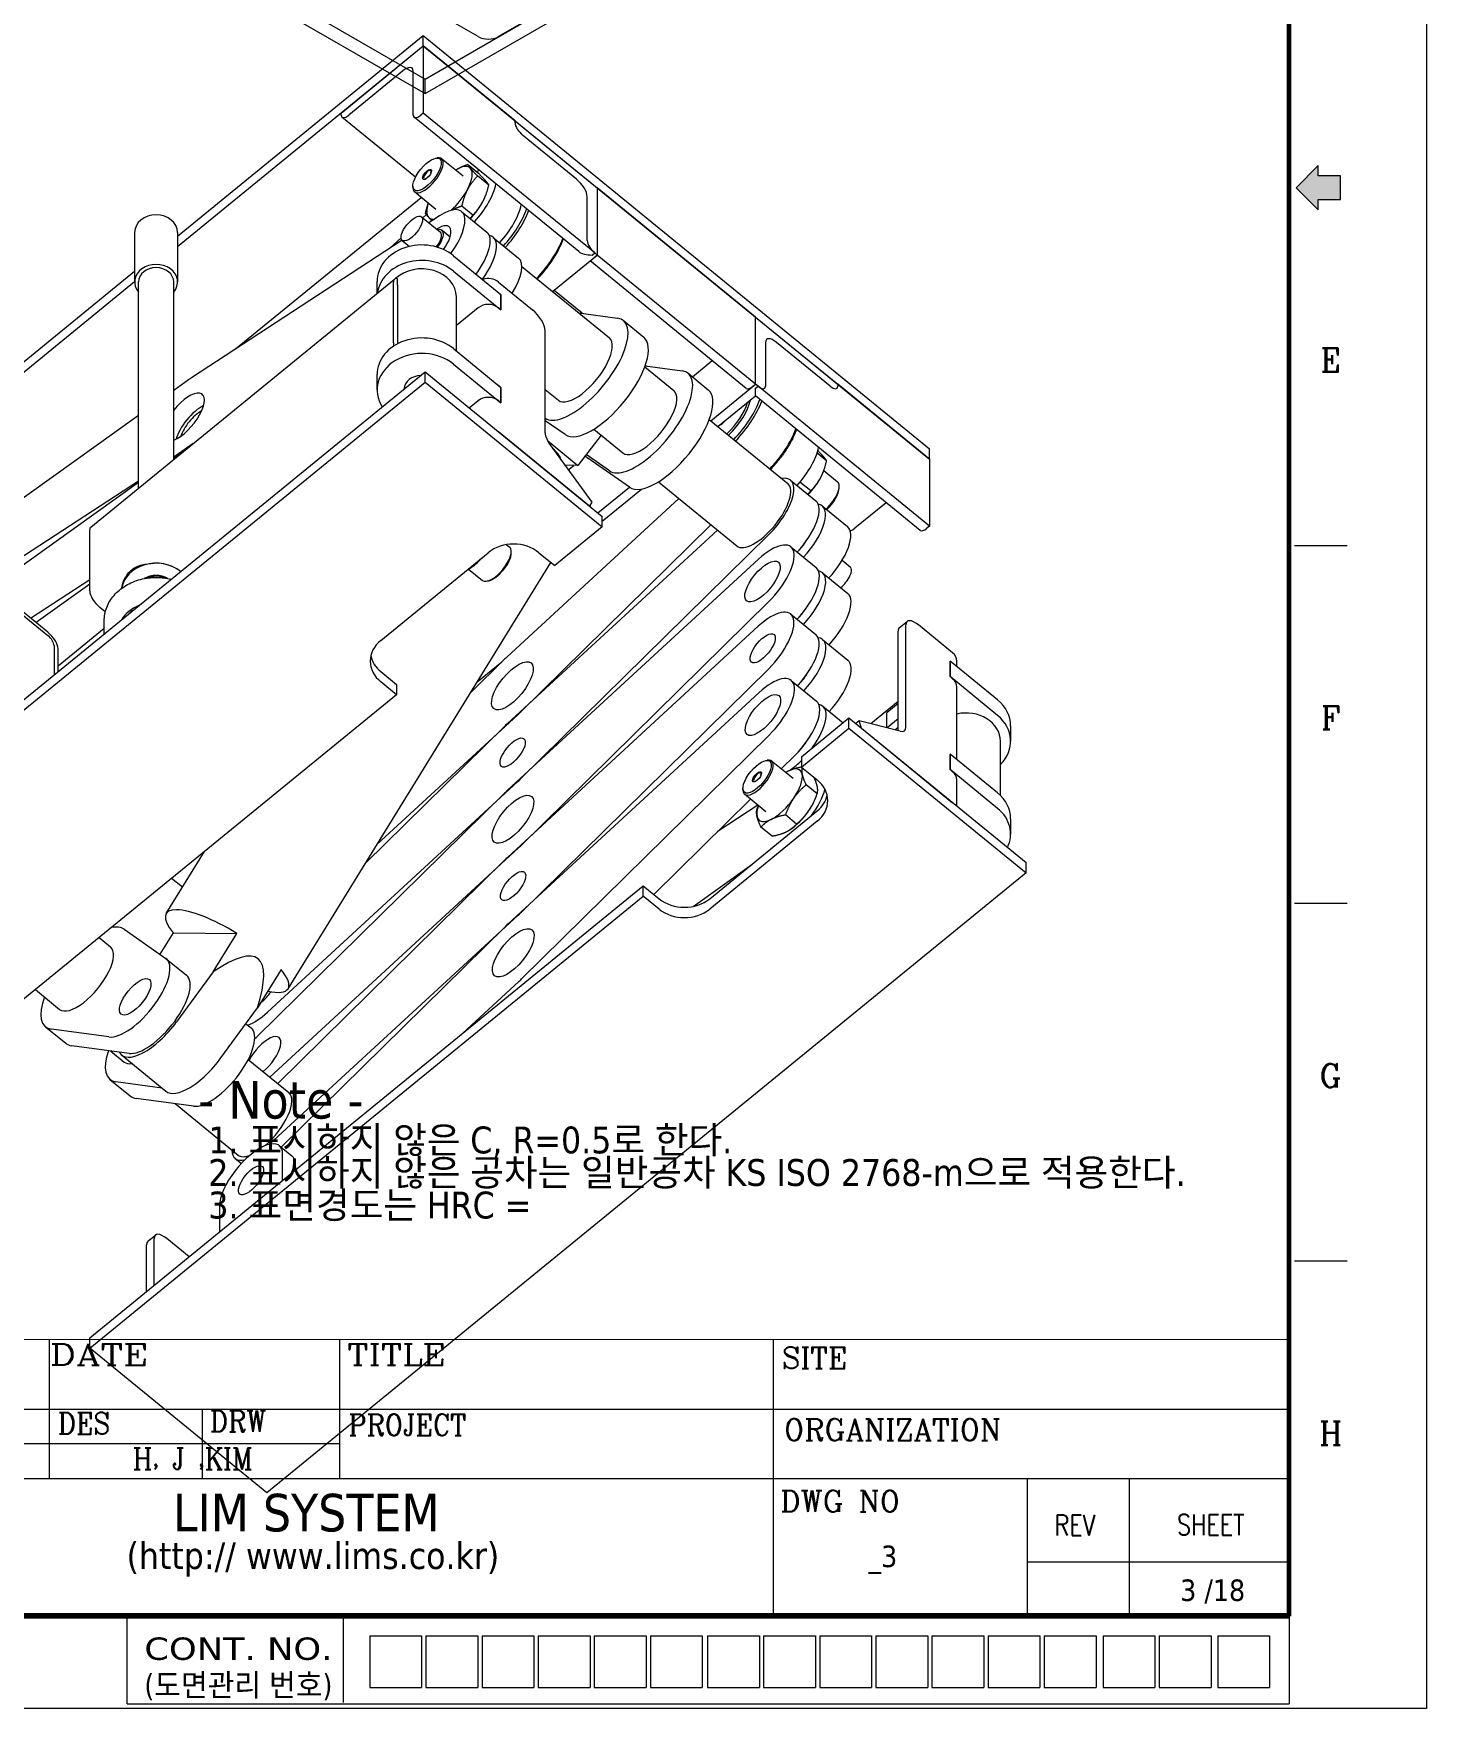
# Model space of a CAD drawing. Header units: millimetres. Extents: x 36 to 2484, y 36 to 1746.
# Drawn here: x 1706 to 2484, y 36 to 972 of the extents above; entities that cross this region are included whole.
import ezdxf
from ezdxf.enums import TextEntityAlignment as Align

# ---------------------------------------------------------------- set-up
doc = ezdxf.new("R2010")
doc.units = ezdxf.units.MM
doc.header["$LTSCALE"] = 6
doc.layers.get('0').update_dxf_attribs({"lineweight": 18})
for name, color, linetype, lineweight in [('SkizziergeometrieWIN-ISO', 7, 'Continuous', 50), ('가는실선_A4', 7, 'Continuous', 5), ('굵은실선_A3', 7, 'Continuous', 18), ('제목(ISO)', 7, 'Continuous', 50)]:
    doc.layers.add(name, color=color, linetype=linetype, lineweight=lineweight)
doc.layers.add('가는실선_A3', color=9, linetype='Continuous', lineweight=5, true_color=0x808080)
doc.styles.add('주 텍스트 (ISO)', font='tahoma.ttf')
doc.styles.add('텍스트 스타일12', font='tahoma.ttf')
doc.styles.add('텍스트 스타일171', font='ROMANC.shx', dxfattribs={"width": 0.9})
doc.styles.add('텍스트 스타일206', font='ROMANC.shx', dxfattribs={"width": 1.11072})
doc.styles.add('텍스트 스타일208', font='ROMANC.shx', dxfattribs={"width": 1.194322})
doc.styles.add('텍스트 스타일233', font='RomanC.shx')
doc.styles.add('텍스트 스타일36', font='ROMANC.shx', dxfattribs={"width": 0.941937})
doc.styles.add('텍스트 스타일46', font='tahoma.ttf', dxfattribs={"width": 0.862937})
doc.styles.add('텍스트 스타일48', font='tahoma.ttf', dxfattribs={"width": 1.258573})
doc.styles.add('텍스트 스타일65', font='romans.shx', dxfattribs={"width": 0.8})

# ---------------------------------------------------------------- blocks, each defined once
blk = doc.blocks.new('경계 A3_경계')
blk.add_hatch(color=7).paths.add_polyline_path([(405.98, 148.76), (403.92, 148.76), (403.92, 149.72), (401.86, 147.66), (403.92, 145.6), (403.92, 146.56), (405.98, 146.56)])
for p, q in [((403.92, 149.72), (401.86, 147.66)), ((403.92, 148.76), (403.92, 149.72)), ((405.98, 148.76), (403.92, 148.76)), ((405.98, 146.56), (405.98, 148.76)), ((401.86, 147.66), (403.92, 145.6)), ((403.92, 146.56), (405.98, 146.56)), ((403.92, 145.6), (403.92, 146.56)), ((292.99, 6.43), (292.99, 14.6))]:
    blk.add_line(p, q)
at = {"color": 7}
for p, q in [((403.92, 149.72), (401.86, 147.66)), ((403.92, 148.76), (403.92, 149.72)), ((405.98, 148.76), (403.92, 148.76)), ((405.98, 146.56), (405.98, 148.76)), ((401.86, 147.66), (403.92, 145.6)), ((403.92, 145.6), (403.92, 146.56)), ((403.92, 146.56), (405.98, 146.56))]:
    blk.add_line(p, q, dxfattribs=at)
at = {"layer": 'SkizziergeometrieWIN-ISO', "lineweight": 18}
for p, q in [((414, 291), (414, 6)), ((414, 6), (6, 6))]:
    blk.add_line(p, q, dxfattribs=at)
at = {"layer": '가는실선_A3', "color": 7, "lineweight": 60}
for p, q in [((401.22, 14.6), (401.22, 281.16)), ((19.02, 14.6), (401.22, 14.6))]:
    blk.add_line(p, q, dxfattribs=at)
at = {"layer": '가는실선_A3', "color": 7}
for p, q in [((401.71, 114.34), (406.61, 114.34)), ((401.71, 81.02), (406.61, 81.02)), ((401.71, 47.7), (406.61, 47.7)), ((313.09, 14.6), (313.09, 6.55)), ((401.22, 14.6), (401.22, 6.43)), ((315.58, 12.77), (315.58, 7.95)), ((315.58, 12.77), (320.4, 12.77)), ((320.4, 12.77), (320.4, 7.95)), ((320.81, 12.77), (320.81, 7.95)), ((320.81, 12.77), (325.63, 12.77)), ((325.63, 12.77), (325.63, 7.95)), ((326.03, 12.77), (326.03, 7.95)), ((326.03, 12.77), (330.86, 12.77)), ((330.86, 12.77), (330.86, 7.95)), ((331.26, 12.77), (336.09, 12.77)), ((331.26, 12.77), (331.26, 7.95)), ((336.09, 12.77), (336.09, 7.95)), ((336.49, 12.77), (336.49, 7.95)), ((336.49, 12.77), (341.31, 12.77)), ((341.31, 12.77), (341.31, 7.95)), ((341.72, 12.77), (341.72, 7.95)), ((341.72, 12.77), (346.54, 12.77)), ((346.54, 12.77), (346.54, 7.95)), ((347.03, 12.77), (351.86, 12.77)), ((347.03, 12.77), (347.03, 7.95)), ((351.86, 12.77), (351.86, 7.95)), ((352.26, 12.77), (352.26, 7.95)), ((352.26, 12.77), (357.09, 12.77)), ((357.09, 12.77), (357.09, 7.95)), ((357.49, 12.77), (357.49, 7.95)), ((357.49, 12.77), (362.31, 12.77)), ((362.31, 12.77), (362.31, 7.95)), ((362.72, 12.77), (362.72, 7.95)), ((362.72, 12.77), (367.54, 12.77)), ((367.54, 12.77), (367.54, 7.95)), ((367.94, 12.77), (372.77, 12.77)), ((367.94, 12.77), (367.94, 7.95)), ((372.77, 12.77), (372.77, 7.95)), ((373.17, 12.77), (373.17, 7.95)), ((373.17, 12.77), (378, 12.77)), ((378, 12.77), (378, 7.95)), ((378.4, 12.77), (378.4, 7.95)), ((378.4, 12.77), (383.22, 12.77)), ((383.22, 12.77), (383.22, 7.95)), ((383.88, 12.77), (388.7, 12.77)), ((383.88, 12.77), (383.88, 7.95)), ((388.7, 12.77), (388.7, 7.95)), ((389.1, 12.77), (389.1, 7.95)), ((389.1, 12.77), (393.93, 12.77)), ((393.93, 12.77), (393.93, 7.95)), ((394.55, 12.77), (394.55, 7.95)), ((394.55, 12.77), (399.37, 12.77)), ((399.37, 12.77), (399.37, 7.95)), ((315.58, 7.95), (320.4, 7.95)), ((320.81, 7.95), (325.63, 7.95)), ((326.03, 7.95), (330.86, 7.95)), ((331.26, 7.95), (336.09, 7.95)), ((336.49, 7.95), (341.31, 7.95)), ((341.72, 7.95), (346.54, 7.95)), ((347.03, 7.95), (351.86, 7.95)), ((352.26, 7.95), (357.09, 7.95)), ((357.49, 7.95), (362.31, 7.95)), ((362.72, 7.95), (367.54, 7.95)), ((367.94, 7.95), (372.77, 7.95)), ((373.17, 7.95), (378, 7.95)), ((378.4, 7.95), (383.22, 7.95)), ((383.88, 7.95), (388.7, 7.95)), ((389.1, 7.95), (393.93, 7.95)), ((394.55, 7.95), (399.37, 7.95)), ((292.99, 6.43), (401.22, 6.43))]:
    blk.add_line(p, q, dxfattribs=at)
at = {"layer": '가는실선_A3', "color": 7, "style": '텍스트 스타일36', "width": 0.941937}
for s, p in [('E', (405.08, 131.6)), ('F', (405.08, 98.28)), ('G', (405.08, 64.96)), ('H', (405.08, 31.64))]:
    blk.add_text(s, height=2.2, dxfattribs=at).set_placement(p, align=Align.MIDDLE_CENTER)
at = {"layer": '가는실선_A3', "color": 7}
for s, style, width, p, p2 in [('CONT. NO.', '텍스트 스타일48', 1.258564, (294.58, 10.53), (312.09, 10.53)), ('(도면관리 번호)', '텍스트 스타일46', 0.982376, (294.58, 7.15), (312.09, 7.15))]:
    blk.add_text(s, height=2.084, dxfattribs=dict(at, style=style, width=width)).set_placement(p, p2, align=Align.FIT)
blk = doc.blocks.new('제목 블록 A3_표제란')
at = {"layer": '가는실선_A4', "lineweight": 13}
blk.add_line((269.12, 38.66), (407.77, 38.63), dxfattribs=at)
at = {"layer": '가는실선_A4'}
for p, q in [((292.25, 38.65), (292.25, 25.66)), ((319.29, 38.65), (319.29, 25.66)), ((407.76, 13.12), (407.77, 38.63)), ((306.52, 32.15), (306.52, 25.66)), ((25.42, 13.12), (407.76, 13.12))]:
    blk.add_line(p, q, dxfattribs=at)
at = {"layer": '가는실선_A4', "color": 7}
for p, q in [((359.7, 38.64), (359.69, 13.12)), ((269.12, 32.15), (407.77, 32.15)), ((407.76, 25.66), (269.12, 25.66)), ((383.36, 25.66), (383.36, 13.12)), ((383.36, 17.91), (407.76, 17.92))]:
    blk.add_line(p, q, dxfattribs=at)
at = {"layer": '가는실선_A4', "color": 7, "linetype": 'Continuous'}
blk.add_line((392.85, 25.66), (392.85, 13.12), dxfattribs=at)
at = {"layer": '제목(ISO)', "color": 208, "lineweight": 5, "true_color": 0x400040}
blk.add_line((269.12, 28.95), (319.29, 28.95), dxfattribs=at)
at = {"layer": '가는실선_A3', "color": 7, "style": '텍스트 스타일12'}
blk.add_attdef('질량\\P1;_001', (38.29, 15.49), '', height=2, dxfattribs=at)
at = {"layer": '가는실선_A4', "color": 7}
for s, style, width, p, p2 in [('DATE', '텍스트 스타일208', 1.22262, (292.31, 36.23), (301.51, 36.23)), ('TITLE', '텍스트 스타일206', 1.136317, (320.02, 36.23), (329.22, 36.23))]:
    blk.add_text(s, height=2, dxfattribs=dict(at, style=style, width=width)).set_placement(p, p2, align=Align.FIT)
at = {"layer": '가는실선_A4', "color": 7, "style": '텍스트 스타일233'}
for s, p in [('SITE', (360.5, 35.93)), ('ORGANIZATION', (360.7, 29.24)), ('DWG NO', (360.36, 22.57))]:
    blk.add_text(s, height=2, dxfattribs=at).set_placement(p)
at = {"layer": '가는실선_A4', "color": 7}
for s, height, style, width, p in [('DES', 2, '텍스트 스타일171', 0.9, (293.07, 29.82)), ('DRW', 2, '텍스트 스타일171', 0.9, (307.23, 30.03)), ('PROJECT', 2, '텍스트 스타일171', 0.9, (320.13, 29.68)), ('H, J ,KIM', 2, '텍스트 스타일171', 0.9, (300.03, 26.54)), ('REV', 1.911, '텍스트 스타일65', 0.8, (385.9, 20.39)), ('SHEET', 1.911, '텍스트 스타일65', 0.8, (397.3, 20.42))]:
    blk.add_text(s, height=height, dxfattribs=dict(at, style=style, width=width)).set_placement(p)
at = {"layer": '가는실선_A4', "char_height": 2, "style": '주 텍스트 (ISO)'}
for s, insert, attachment_point in [('\\fTahoma|b0|i0;\\H2.0000;_3 ', (369.91, 18.11), 5), ('\\fTahoma|b0|i0;\\H2.0000;3 /18 ', (400.63, 16.28), 2)]:
    blk.add_mtext(s, dxfattribs=dict(at, insert=insert, attachment_point=attachment_point))
at = {"layer": '가는실선_A4', "color": 7, "style": '텍스트 스타일12'}
blk.add_attdef('설명', text='', height=2, dxfattribs=at).set_placement((331.27, 35.73), align=Align.MIDDLE_LEFT)
blk.add_attdef('SCALE_001', (273.43, 32.87), '', height=2, dxfattribs=at)
blk.add_attdef('프로젝트', text='', height=2, dxfattribs=at).set_placement((340.77, 28.27), align=Align.MIDDLE_CENTER)
at = {"layer": '가는실선_A4', "style": '텍스트 스타일12'}
blk.add_attdef('리비전_번호', text='', height=2, dxfattribs=at).set_placement((388.38, 15.27), align=Align.MIDDLE_CENTER)
at = {"layer": '제목(ISO)', "char_height": 3.5, "attachment_point": 1, "style": '주 텍스트 (ISO)'}
for s, insert, line_spacing_factor in [('- Note -\\P{\\H0.71429x; 1. \\fGulim|b0|i0|c129|p50;표시하지 않은 \\fTahoma|b0|i0|c129|p34;C, R=0.5\\fGulim|b0|i0|c129|p50;로 한다\\fTahoma|b0|i0|c129|p34;.\\H1.54068x; \\H0.64906x;\\P 2. \\fGulim|b0|i0|c129|p50;표시하지 않은 공차는 일반공차 \\fTahoma|b0|i0|c129|p34;KS ISO 2768-m\\fGulim|b0|i0|c129|p50;으로 적용한다\\fTahoma|b0|i0|c129|p34;.\\H1.32612x; \\H0.75408x;\\P 3. \\fGulim|b0|i0|c129|p50;표면경도는 \\fTahoma|b0|i0|c129|p34;HRC = \\H1.31974x; }', (306.15, 62.72), 0.727683), ('{\\H1x;    LIM SYSTEM\\H0.71429x;  \\P (http:// www.lims.co.kr)\\H1.44773x; }', (298.53, 24.26), 0.771785)]:
    blk.add_mtext(s, dxfattribs=dict(at, insert=insert, line_spacing_factor=line_spacing_factor))
at = {"layer": '제목(ISO)', "style": '텍스트 스타일12'}
for tag, p in [('관리자', (373.93, 36.39)), ('공급업자', (383.08, 28.64))]:
    blk.add_attdef(tag, text='', height=2, dxfattribs=at).set_placement(p, align=Align.TOP_LEFT)

msp = doc.modelspace()

# ---------------------------------------------------------------- linework, layer by layer
at = {"layer": '굵은실선_A3'}
for p, q in [((1500.054, 1183.488), (1924.319, 938.539)), ((1760.634, 1041.207), (1924.319, 946.704)), ((1924.319, 946.704), (2023.313, 1003.859)), ((1924.319, 938.539), (2023.313, 995.694)), ((2016.242, 999.776), (1965.331, 970.382)), ((1954.017, 970.382), (1938.372, 979.415)), ((1786.058, 858.871), (1923.385, 970.998)), ((1786.058, 853.098), (1923.385, 965.224)), ((1877.423, 927.696), (1923.385, 965.224)), ((1923.385, 970.998), (2206.227, 740.057)), ((1923.385, 965.224), (1923.385, 970.998)), ((1974.65, 923.366), (1923.385, 965.224)), ((1923.385, 965.224), (1923.385, 927.696)), ((1923.385, 965.224), (2206.227, 734.284)), ((1911.717, 951.079), (1881.665, 926.542)), ((1917.728, 926.542), (1917.728, 951.079)), ((1924.319, 938.539), (1924.319, 946.704)), ((1877.423, 926.542), (1877.423, 927.696)), ((1923.385, 927.696), (1921.97, 926.542)), ((2019.198, 849.465), (1923.385, 927.696)), ((1918.98, 891.793), (1877.871, 925.358)), ((2010.194, 850.225), (1918.176, 925.358)), ((1974.65, 922.211), (1974.65, 923.366)), ((1974.65, 923.366), (2020.612, 885.838)), ((1974.65, 922.211), (1974.65, 923.366)), ((2008.945, 890.746), (1978.893, 915.283)), ((2008.945, 890.746), (1978.893, 915.283)), ((1930.194, 902.397), (1931.113, 902.585)), ((1945.624, 892.372), (1933.611, 902.18)), ((1954.292, 893.895), (1948.081, 898.967)), ((1959.96, 887.451), (1953.748, 892.523)), ((1818.486, 795.859), (1922.183, 880.527)), ((1917.536, 886.895), (1917.536, 885.957)), ((1930.445, 873.782), (1918.432, 883.59)), ((1958.129, 881.367), (1958.243, 881.668)), ((2014.955, 856.393), (2014.955, 880.931)), ((2014.955, 856.393), (2014.955, 880.931)), ((2020.612, 885.838), (2020.612, 848.311)), ((2020.612, 885.838), (2020.612, 848.311)), ((2109, 813.67), (2020.612, 885.838)), ((1925.093, 870.96), (1923.046, 869.074)), ((1944.769, 872.639), (1958.911, 861.092)), ((1951.05, 870.633), (1944.838, 875.705)), ((1922.313, 869.673), (1932.92, 861.013)), ((1932.429, 870.261), (1926.408, 866.33)), ((1933.868, 862.175), (1938.381, 858.49)), ((1762.058, 860.966), (1762.058, 833.254)), ((1786.058, 860.966), (1786.058, 833.254)), ((1911.477, 856.58), (1793.859, 779.778)), ((1910.936, 857.917), (1904.637, 852.114)), ((1911.561, 856.505), (1915.667, 853.153)), ((1962.447, 858.205), (1976.589, 846.658)), ((1940.228, 847.963), (1966.745, 826.312)), ((1995.612, 827.898), (2020.612, 848.311)), ((2103.791, 773.804), (2016.576, 845.015)), ((2017.783, 848.311), (2019.198, 849.465)), ((2020.612, 848.311), (2019.198, 849.465)), ((2020.612, 848.311), (2019.198, 847.156)), ((2109, 776.142), (2020.612, 848.311)), ((1694.134, 783.815), (1762.058, 839.275)), ((1694.134, 778.042), (1762.058, 833.502)), ((1737.532, 696.254), (1907.238, 834.819)), ((1764.238, 718.059), (1764.238, 833.254)), ((1783.879, 734.096), (1783.879, 833.254)), ((1897.551, 826.909), (1897.551, 833.529)), ((1906.641, 799.177), (1906.641, 833.241)), ((1908.904, 831.393), (1908.904, 835.088)), ((1940.228, 839.303), (1966.745, 817.652)), ((1965.331, 833.241), (1984.423, 817.652)), ((1978.454, 841.908), (2027.334, 801.998)), ((1908.904, 831.393), (1908.904, 798.67)), ((1941.851, 794.677), (1941.851, 824.869)), ((1965.331, 827.467), (1966.745, 826.312)), ((1966.745, 826.312), (1966.745, 817.652)), ((1966.745, 817.652), (1966.745, 826.312)), ((2012.121, 815.743), (1996.423, 828.56)), ((1954.017, 818.807), (1941.851, 808.873)), ((1966.745, 817.652), (1965.331, 818.807)), ((2010.176, 816.007), (2031.89, 813.063)), ((1991.494, 748.929), (1991.494, 806.105)), ((2035.24, 811.68), (2046.553, 802.443)), ((2109, 776.142), (2109, 813.67)), ((2109, 813.67), (2154.962, 776.142)), ((2109, 776.142), (2109, 813.67)), ((1940.228, 796.001), (1966.745, 774.351)), ((2114.657, 799.524), (2114.657, 774.987)), ((2114.657, 799.524), (2114.657, 774.987)), ((2150.72, 774.987), (2120.667, 799.524)), ((2150.72, 774.987), (2120.667, 799.524)), ((1940.228, 787.341), (1966.745, 765.691)), ((2047.334, 786.414), (2067.952, 783.618)), ((2048.183, 786.298), (2047.491, 786.864)), ((2073.73, 780.253), (2084.811, 789.301)), ((1500.054, 436.601), (1924.319, 783.011)), ((1500.054, 430.827), (1924.319, 777.238)), ((1792.157, 778.613), (1783.879, 772.687)), ((1897.551, 772.907), (1897.551, 781.568)), ((1924.319, 783.011), (2023.313, 702.182)), ((1924.319, 777.238), (1924.319, 783.011)), ((1924.319, 777.238), (2023.313, 696.409)), ((2047.125, 785.838), (2063.396, 772.553)), ((2071.302, 782.235), (2082.616, 772.998)), ((1965.331, 775.506), (1966.745, 774.351)), ((1966.745, 774.351), (1966.745, 765.691)), ((1966.745, 765.691), (1966.745, 774.351)), ((1991.494, 773.166), (1998.873, 767.141)), ((2084.001, 755.73), (2109, 776.142)), ((2088.037, 752.434), (2109, 769.551)), ((2107.586, 774.987), (2109, 776.142)), ((2110.414, 774.987), (2109, 776.142)), ((2109, 773.832), (2110.414, 774.987)), ((2109, 769.551), (2109, 773.832)), ((2201.018, 694.418), (2109, 769.551)), ((2206.227, 696.756), (2110.414, 774.987)), ((2154.962, 776.142), (2154.962, 774.987)), ((2154.962, 776.142), (2154.962, 774.987)), ((2206.227, 734.284), (2154.962, 776.142)), ((1764.238, 758.626), (1691.955, 706.882)), ((1954.017, 766.845), (1949.067, 762.804)), ((1966.745, 765.691), (1965.331, 766.845)), ((2016.242, 707.956), (1965.331, 749.525)), ((2002.63, 747.958), (1991.494, 755.741)), ((2018.665, 750.981), (2034.936, 737.696)), ((2083.188, 756.393), (2127.036, 720.591)), ((2089.905, 753.415), (2089.183, 753.37)), ((2092.044, 755.706), (2089.905, 753.415)), ((2091.098, 754.933), (2091.225, 754.829)), ((1792.273, 741.304), (1783.879, 735.295)), ((1786.535, 736.776), (1791.618, 740.415)), ((1794.768, 742.987), (1793.975, 742.469)), ((1992.767, 744.584), (2009.694, 730.763)), ((1994.581, 741.638), (2017.471, 710.205)), ((2022.768, 747.631), (2009.694, 730.763)), ((2206.227, 734.284), (2206.227, 740.057)), ((1783.879, 734.988), (1784.833, 735.611)), ((2009.694, 730.763), (2002.442, 730.844)), ((2004.35, 728.223), (2007.491, 730.788)), ((2013.543, 735.729), (2013.884, 736.008)), ((2013.807, 736.07), (2015.076, 735.035)), ((2027.378, 727.75), (2014.393, 736.826)), ((2038.692, 718.513), (2015.349, 734.828)), ((2148.757, 733.298), (2143.465, 737.619)), ((2206.227, 734.284), (2206.227, 696.756)), ((1691.955, 674.964), (1764.238, 722.163)), ((1764.238, 721.235), (1691.955, 669.491)), ((2054.727, 721.536), (2098.575, 685.735)), ((2128.617, 722.528), (2142.759, 710.981)), ((2139.848, 716.48), (2133.835, 721.39)), ((2146.926, 727.215), (2147.04, 727.515)), ((2147.155, 727.822), (2154.919, 721.484)), ((2066.187, 712.18), (1970.267, 623.805)), ((2020.866, 704.18), (2038.545, 718.615)), ((2023.313, 699.588), (2045.29, 717.531)), ((2155.815, 718.179), (2155.815, 719.117)), ((2017.471, 710.205), (2016.242, 707.956)), ((2023.313, 696.409), (2023.313, 702.182)), ((2146.295, 708.094), (2160.437, 696.547)), ((2182.039, 709.915), (2164.508, 695.601)), ((1736.935, 660.613), (1736.935, 694.676)), ((2087.717, 694.6), (1970.383, 586.496)), ((1977.821, 592.982), (2084.077, 697.572)), ((2023.313, 696.409), (1996.797, 674.758)), ((2206.227, 696.756), (2204.813, 695.601)), ((1969.941, 686.448), (1971.651, 685.052)), ((1977.937, 555.673), (2116.365, 691.931)), ((2128.733, 685.219), (2142.875, 673.672)), ((1847.778, 438.301), (1994.64, 676.519)), ((1899.57, 632.9), (1959.674, 681.975)), ((1951.898, 675.324), (1951.713, 675.475)), ((2110.67, 678.332), (1970.499, 549.188)), ((1972.547, 681.747), (1972.547, 682.685)), ((1987.958, 681.975), (1996.797, 674.758)), ((1994.213, 675.827), (1994.85, 676.347)), ((2157.436, 677.696), (2162.022, 673.951)), ((1703.941, 645.406), (1736.935, 666.951)), ((1770.739, 668), (1770.934, 668.005)), ((1775.413, 668.119), (1776.785, 668.154)), ((1948.708, 672.801), (1956.472, 666.461)), ((1949.259, 673.146), (1948.971, 672.964)), ((1959.889, 666.244), (1958.971, 666.057)), ((2146.411, 670.786), (2160.553, 659.239)), ((1736.935, 664.298), (1707.026, 642.887)), ((1713.601, 637.519), (1693.095, 654.262)), ((1693.095, 652.414), (1713.601, 635.671)), ((1745.667, 648.865), (1742.592, 651.375)), ((1978.053, 518.365), (2116.481, 654.622)), ((2128.654, 647.725), (2142.796, 636.178)), ((1745.058, 639.532), (1719.258, 618.466)), ((1745.058, 637.883), (1745.058, 643.917)), ((2110.592, 640.839), (1970.616, 511.88)), ((2188.776, 582.435), (2188.776, 638.096)), ((2189.523, 640.069), (2193.766, 643.533)), ((2193.019, 584.384), (2193.019, 641.56)), ((2219.182, 625.972), (2200.09, 641.56)), ((1716.995, 630.129), (1716.995, 613.732)), ((1719.258, 615.579), (1719.258, 628.281)), ((2146.527, 633.477), (2160.669, 621.93)), ((1968.567, 622.185), (1949.684, 603.599)), ((1953.361, 609.563), (1967.333, 620.971)), ((2217.768, 621.353), (2217.768, 612.693)), ((2219.182, 620.198), (2217.768, 621.353)), ((2217.768, 612.693), (2217.768, 621.353)), ((2244.284, 599.702), (2217.768, 621.353)), ((2221.525, 618.285), (2221.525, 621.353)), ((1899.57, 615.579), (1908.409, 608.363)), ((1908.409, 602.589), (1899.57, 609.806)), ((1978.17, 481.057), (2116.403, 617.129)), ((2128.965, 610.602), (2143.107, 599.055)), ((2217.768, 612.693), (2219.182, 611.538)), ((2244.284, 591.042), (2217.768, 612.693)), ((1908.409, 602.589), (1599.049, 349.998)), ((1908.409, 608.363), (1908.409, 602.589)), ((2110.902, 603.715), (1970.731, 474.57)), ((2221.525, 566.324), (2221.525, 606.919)), ((1897.462, 518.891), (1976.121, 591.362)), ((2146.643, 596.168), (2157.944, 586.941)), ((2188.776, 598.836), (2173.537, 586.394)), ((2188.776, 597.682), (2182.412, 592.485)), ((2182.412, 584.088), (2182.412, 592.485)), ((1968.682, 584.876), (1890.998, 508.406)), ((2134.683, 567.948), (2161.199, 589.599)), ((2134.683, 562.175), (2161.199, 583.825)), ((2161.199, 589.599), (2260.194, 508.77)), ((2161.199, 583.825), (2161.199, 589.599)), ((2161.199, 583.825), (2260.194, 502.996)), ((2167.042, 588.081), (2165.05, 586.455)), ((2189.932, 582.135), (2167.042, 588.081)), ((2168.27, 583.825), (2167.042, 588.081)), ((2168.27, 583.825), (2219.182, 542.256)), ((2188.776, 589.021), (2182.657, 584.025)), ((2186.948, 582.91), (2188.776, 584.403)), ((2251.607, 585.269), (2251.607, 576.608)), ((1978.285, 443.747), (2116.713, 580.005)), ((2245.907, 546.282), (2245.907, 576.608)), ((2114.622, 565.743), (2115.541, 565.931)), ((2130.052, 555.718), (2118.039, 565.526)), ((2130.855, 568.458), (2123.416, 561.136)), ((2134.683, 567.948), (2134.683, 562.175)), ((2134.683, 562.175), (2143.522, 554.958)), ((2217.768, 569.391), (2217.768, 560.731)), ((2219.182, 568.237), (2217.768, 569.391)), ((2217.768, 560.731), (2217.768, 569.391)), ((2244.284, 547.741), (2217.768, 569.391)), ((1836.26, 425.094), (1976.236, 554.052)), ((2128.26, 560.419), (2128.669, 560.712)), ((2217.768, 560.731), (2219.182, 559.577)), ((2244.284, 539.081), (2217.768, 560.731)), ((2221.525, 540.343), (2221.525, 554.958)), ((1968.799, 547.568), (1830.371, 411.31)), ((2106.211, 544.2), (2052.156, 490.993)), ((2101.965, 550.24), (2101.965, 549.303)), ((2114.873, 537.128), (2102.86, 546.936)), ((2143.472, 547.152), (2137.26, 552.224)), ((2142.557, 544.713), (2143.097, 546.135)), ((2083.418, 488.562), (2143.522, 537.637)), ((2110.391, 540.787), (2087.676, 525.955)), ((2110.623, 540.598), (2110.313, 539.783)), ((2131.947, 530.295), (2125.736, 535.367)), ((2143.522, 531.864), (2083.418, 482.789)), ((2118.286, 523.566), (2112.075, 528.638)), ((2128.157, 527.077), (2128.031, 526.997)), ((2251.607, 533.307), (2251.607, 524.647)), ((1779.679, 480.283), (1801.029, 514.914)), ((1837.605, 388.911), (1976.353, 516.745)), ((1968.915, 510.26), (1841.994, 385.328)), ((2074.102, 484.262), (2106.966, 507.789)), ((2260.194, 502.996), (2260.194, 508.77)), ((1788.717, 494.943), (1782.643, 499.902)), ((2260.194, 502.996), (1835.93, 156.586)), ((1736.935, 243.189), (2046.294, 495.779)), ((1736.935, 237.415), (2046.294, 490.006)), ((2046.294, 495.779), (2055.133, 488.562)), ((2046.294, 490.006), (2046.294, 495.779)), ((2055.133, 482.789), (2046.294, 490.006)), ((1837.5, 351.4), (1976.469, 479.436)), ((1756.132, 471.55), (1779.475, 455.235)), ((1783.491, 469.594), (1776.096, 457.597)), ((1783.491, 469.594), (1819.217, 469.198)), ((1805.983, 447.732), (1819.217, 469.198)), ((1969.031, 472.951), (1843.902, 349.783)), ((1742.156, 466.845), (1748.575, 461.604)), ((1779.748, 455.028), (1791.062, 445.791)), ((1805.983, 447.732), (1785.499, 419.77)), ((1843.966, 448.99), (1830.732, 427.524)), ((1945.432, 413.426), (1976.585, 442.128)), ((1706.581, 437.797), (1720.114, 426.748)), ((1810.247, 399.563), (1830.732, 427.524)), ((1712.208, 417.065), (1723.522, 407.827)), ((1747.595, 411.339), (1715.558, 415.682)), ((1824.257, 418.687), (1827.124, 416.346)), ((1758.909, 402.101), (1726.872, 406.445)), ((1748.585, 403.501), (1756.176, 397.303)), ((1754.696, 401.251), (1779.445, 381.044)), ((1825.56, 398.746), (1848.277, 380.198)), ((1748.271, 387.62), (1759.585, 378.383)), ((1777.358, 382.748), (1751.62, 386.237)), ((1794.971, 372.657), (1762.934, 377)), ((1784.648, 374.056), (1819.816, 345.341)), ((1842.903, 350.599), (1849.974, 344.826)), ((1818.235, 343.405), (1821.698, 340.577)), ((1844.769, 331.234), (1844.769, 345.668)), ((1851.84, 339.895), (1851.84, 337.008)), ((1809.414, 316.801), (1809.414, 302.367)), ((1769.502, 297.123), (1773.744, 300.587)), ((1768.755, 269.169), (1768.755, 295.15)), ((1772.998, 272.633), (1772.998, 298.614)), ((1792.443, 288.511), (1780.069, 298.614)), ((1736.935, 237.415), (1736.935, 243.189)), ((1835.93, 156.586), (1736.935, 237.415))]:
    msp.add_line(p, q, dxfattribs=at)
for centre, major_axis, ratio, start_param, end_param in [((1959.674, 973.648), (8, 0), 0.5773503, 3.9269908, 5.4977871), ((1911.717, 946.171), (5.376, 6.584), 0.4082483, 5.8195377, 7.390334), ((1881.665, 930.006), (-3.795, -4.648), 0.4082483, 5.8195377, 7.390334), ((1921.97, 930.006), (-3.795, -4.648), 0.4082483, 5.8195377, 7.390334), ((1978.893, 918.747), (-3.795, 4.648), 0.4082483, 0.4636476, 2.0344439), ((1978.893, 918.747), (-3.795, 4.648), 0.4082483, 0.4636476, 2.0344439), ((1926.022, 892.885), (-7.589, -9.295), 0.4082483, 5.8195377, 9.8884256), ((1925.66, 893.181), (-1.897, -2.324), 0.4082483, 2.3234531, 7.1013248), ((1938.034, 883.077), (11.384, 13.943), 0.4082483, 6.2154199, 7.124254), ((1938.034, 883.077), (11.384, 13.943), 0.4082483, 5.1682223, 6.2154199), ((1946.519, 876.149), (-15.811, -19.365), 0.4082483, 3.7722481, 3.8696095), ((2008.945, 885.838), (-5.376, 6.584), 0.4082483, 3.6052403, 5.1760366), ((2008.945, 885.838), (-5.376, 6.584), 0.4082483, 3.6052403, 5.1760366), ((1938.034, 883.077), (11.384, 13.943), 0.4082483, 4.3050948, 5.1682223), ((1946.519, 876.149), (15.811, 19.365), 0.4082483, 4.5587562, 5.6525298), ((1946.519, 876.149), (-11.384, -13.943), 0.4082483, 2.0266297, 2.2555155), ((1774.058, 860.966), (-12, 0), 0.8164966, 3.1415927, 6.2831853), ((1938.034, 883.077), (-11.384, -13.943), 0.4082483, 5.4421166, 6.2154199), ((1928.958, 853.274), (15.811, 19.365), 0.4082483, 4.829997, 7.1926802), ((1946.519, 876.149), (-11.384, -13.943), 0.4082483, 1.3566222, 2.0266297), ((1960.662, 864.602), (-15.811, -19.365), 0.4082483, 1.4171636, 2.5109372), ((1961.263, 864.111), (18.974, 23.238), 0.4082483, 4.5845165, 5.4506927), ((1961.97, 863.534), (19.606, 24.012), 0.4082483, 4.588663, 5.4217163), ((1938.034, 883.077), (-11.384, -13.943), 0.4082483, 6.2154199, 6.6648221), ((1928.958, 853.274), (8.854, 10.844), 0.4082483, 4.8669081, 7.2015217), ((1927.544, 854.429), (6.325, 7.746), 0.4082483, 4.8135262, 6.8379963), ((1922.551, 833.529), (-25, 0), 0.8164966, 3.9269908, 6.2831853), ((1927.544, 854.429), (5.376, 6.584), 0.4082483, 4.8012685, 6.2831853), ((1943.1, 841.727), (15.811, 19.365), 0.4082483, 4.8332477, 6.2831853), ((1946.636, 838.84), (15.811, 19.365), 0.4082483, 4.8332477, 6.5086987), ((1981.062, 847.945), (19.606, 24.012), 0.4082483, 4.5068899, 5.4217163), ((2019.198, 852.929), (-3.795, 4.648), 0.4082483, 0.4636476, 2.0344439), ((2019.198, 852.929), (-3.795, 4.648), 0.4082483, 0.4636476, 2.0344439), ((1774.058, 833.254), (-12, 0), 0.8164966, 2.5294161, 6.8953619), ((1922.551, 824.869), (-25, 0), 0.8164966, 3.9269908, 6.1774719), ((1960.778, 827.293), (15.811, 19.365), 0.4082483, 5.0165053, 6.2831853), ((1981.769, 847.368), (18.974, 23.238), 0.4082483, 4.5758286, 4.8489494), ((2017.783, 851.775), (8.485, 0), 0.4082483, 3.6052403, 4.712389), ((1774.058, 833.254), (-9.821, 0), 0.8164966, 3.1415927, 6.2831853), ((1912.298, 828.622), (-5.06, 6.197), 0.4082483, 5.8195377, 6.7468329), ((1922.551, 824.869), (19.3, 0), 0.8164966, 0, 2.4337358), ((1959.674, 828.622), (-8, 0), 0.8164966, 3.9269908, 5.1133904), ((1959.674, 814.188), (-8, 0), 0.8164966, 3.9269908, 5.4977871), ((1984.423, 811.879), (6.325, -7.746), 0.4082483, 0.4636476, 2.0344439), ((2013.104, 784.569), (22.136, 27.111), 0.4082483, 3.1870684, 6.5284308), ((1922.551, 781.568), (-25, 0), 0.8164966, 3.9269908, 6.2831853), ((1912.298, 794.558), (-5.06, 6.197), 0.4082483, 0.4636476, 0.7816279), ((2013.104, 784.569), (-14.23, -17.428), 0.4082483, 0, 3.1415927), ((2024.417, 775.332), (22.136, 27.111), 0.4082483, 3.1721404, 6.2831853), ((2120.667, 794.617), (-5.376, 6.584), 0.4082483, 5.1760366, 6.7468329), ((2120.667, 794.617), (-5.376, 6.584), 0.4082483, 5.1760366, 6.7468329), ((1922.551, 772.907), (-25, 0), 0.8164966, 3.9269908, 6.7638908), ((1789.346, 757.695), (-20.555, -25.174), 0.4082483, 4.0510876, 4.1261052), ((1922.551, 772.907), (-10, 0), 0.8164966, 4.7750529, 6.2205214), ((2049.166, 755.125), (22.136, 27.111), 0.4082483, 3.1721404, 6.5284308), ((1789.346, 757.695), (10.436, 12.781), 0.4082483, 3.7610638, 7.8780116), ((1959.674, 762.226), (-8, 0), 0.8164966, 3.9269908, 5.4977871), ((2049.166, 755.125), (-14.23, -17.428), 0.4082483, 0, 3.1415927), ((2060.48, 745.887), (22.136, 27.111), 0.4082483, 3.1721404, 6.2831853), ((2107.586, 778.451), (-3.795, -4.648), 0.4082483, 0, 1.1071487), ((2110.414, 778.451), (3.795, -4.648), 0.4082483, 5.1760366, 6.7468329), ((2110.414, 778.451), (3.795, -4.648), 0.4082483, 5.1760366, 6.7468329), ((2150.72, 778.451), (3.795, -4.648), 0.4082483, 5.1760366, 6.7468329), ((2150.72, 778.451), (3.795, -4.648), 0.4082483, 5.1760366, 6.7468329), ((1796.417, 751.921), (10.436, 12.781), 0.4082483, 0.7444894, 2.3971033), ((1796.417, 751.921), (7.906, 9.682), 0.4082483, 0.7572425, 2.3843502), ((2090.981, 758.196), (-12.649, -15.492), 0.4082483, 1.248984, 2.3828609), ((2091.582, 757.706), (-13.282, -16.267), 0.4082483, 1.2648191, 2.4806481), ((2091.582, 757.706), (-18.974, -23.238), 0.4082483, 1.3583441, 2.3091001), ((2092.29, 757.128), (-19.606, -24.012), 0.4082483, 1.3652973, 2.2801237), ((1998.565, 743.155), (6.325, -7.746), 0.4082483, 3.6052403, 4.5776001), ((2111.381, 741.54), (-19.606, -24.012), 0.4082483, 1.3652973, 2.2801237), ((1789.462, 720.386), (-20.555, -25.174), 0.4082483, 4.0510876, 4.1261052), ((1987.387, 740.977), (12.769, -7.872), 0.2828307, 0.1479034, 1.0603064), ((2126.832, 728.925), (-15.811, -19.365), 0.4082483, 1.4171636, 2.5109372), ((1789.346, 757.695), (20.555, 25.174), 0.4082483, 4.0510876, 4.1261052), ((2032.468, 756.336), (-17.393, -21.301), 0.4082483, 0, 0.0305477), ((2112.089, 740.962), (-18.974, -23.238), 0.4082483, 1.4342359, 1.7073567), ((2112.806, 703.163), (15.811, 19.365), 0.4082483, 4.4514621, 6.7342121), ((2135.317, 721.996), (-11.384, -13.943), 0.4082483, 1.3566222, 2.0266297), ((2135.317, 721.996), (-11.384, -13.943), 0.4082483, 2.0266297, 2.2555155), ((2147.329, 712.188), (7.589, 9.295), 0.4082483, 4.3879146, 6.2831853), ((2112.806, 703.163), (14.23, 17.428), 0.4082483, 3.1415927, 6.2831853), ((2147.903, 711.72), (-7.076, -8.666), 0.4082483, 1.22181, 2.677945), ((2126.948, 691.616), (15.811, 19.365), 0.4082483, 4.5587562, 6.2831853), ((2130.483, 688.729), (15.811, 19.365), 0.4082483, 4.5587562, 6.5086987), ((1742.592, 690.058), (-5.06, 6.197), 0.4082483, 0, 0.4636476), ((2144.625, 677.182), (15.811, 19.365), 0.4082483, 4.5587562, 6.2831853), ((2164.508, 699.066), (-3.795, -4.648), 0.4082483, 0.4586448, 1.1071487), ((2204.813, 699.066), (-3.795, -4.648), 0.4082483, 0, 1.1071487), ((1964.062, 675.756), (7.589, 9.295), 0.4082483, 3.1415927, 6.2831853), ((1973.816, 670.428), (-20, 0), 0.8164966, 3.9269908, 5.4977871), ((2112.922, 665.854), (15.811, 19.365), 0.4082483, 4.4514621, 7.5180371), ((2130.483, 688.729), (-8.854, -10.844), 0.4082483, 1.3297653, 1.8118274), ((1774.058, 660.324), (-19.3, 0), 0.8164966, 3.9269908, 6.1696747), ((1774.058, 660.324), (19.3, 0), 0.8164966, 0.7853982, 1.6354208), ((1952.05, 685.564), (-11.384, -13.943), 0.4082483, 0.8860771, 1.4420449), ((1964.636, 675.288), (-7.076, -8.666), 0.4082483, 0.4636476, 2.677945), ((1774.058, 660.324), (-11, 0), 0.8164966, 4.0696965, 5.3550815), ((1774.058, 661.479), (9, 0), 0.8164966, 1.1345318, 2.0664803), ((2127.064, 654.307), (15.811, 19.365), 0.4082483, 4.5479281, 6.2831853), ((2130.599, 651.421), (15.811, 19.365), 0.4082483, 4.5479281, 6.5086987), ((2156.646, 667.367), (5.376, 6.584), 0.4082483, 4.2455277, 6.2831853), ((1742.592, 655.994), (-5.06, 6.197), 0.4082483, 0.4636476, 2.0344439), ((2144.741, 639.874), (15.811, 19.365), 0.4082483, 4.5587562, 6.2831853), ((1774.058, 636.728), (21.5, 0), 0.8164966, 2.040127, 2.672262), ((1774.058, 637.305), (20, 0), 0.8164966, 2.2755501, 2.4368389), ((2112.843, 628.36), (15.811, 19.365), 0.4082483, 4.4515146, 7.5179846), ((2130.599, 651.421), (-8.854, -10.844), 0.4082483, 1.3297653, 1.8118274), ((1713.601, 632.9), (-5.06, 6.197), 0.4082483, 3.6052403, 5.1760366), ((2195.848, 632.323), (-6.325, 7.746), 0.4082483, 0, 0.4636476), ((2200.09, 635.787), (-6.325, 7.746), 0.4082483, 5.1760366, 6.7468329), ((1713.601, 632.9), (3.036, -3.718), 0.4082483, 0.4636476, 2.0344439), ((1913.712, 621.353), (-20, 0), 0.8164966, 5.4977871, 7.0685835), ((2126.985, 616.813), (15.811, 19.365), 0.4082483, 4.5695662, 6.2831853), ((2130.715, 614.112), (15.811, 19.365), 0.4082483, 4.5587562, 6.534179), ((1913.712, 627.126), (-20, 0), 0.8164966, 0.1777106, 0.7853982), ((1973.194, 607.584), (-20.555, -25.174), 0.4082483, 4.3764445, 4.4514621), ((2144.858, 602.565), (15.811, 19.365), 0.4082483, 4.5587562, 6.2831853), ((2213.525, 621.353), (8, 0), 0.8164966, 0, 0.7853982), ((2113.154, 591.237), (15.811, 19.365), 0.4082483, 4.4514621, 7.5180371), ((2130.715, 614.112), (-8.854, -10.844), 0.4082483, 1.3024719, 1.8865761), ((2137.786, 608.339), (6.325, 7.746), 0.4082483, 1.127567, 1.1289361), ((2213.525, 606.919), (8, 0), 0.8164966, 0, 0.7853982), ((2226.607, 585.269), (25, 0), 0.8164966, 0, 0.7853982), ((1973.194, 607.584), (20.555, 25.174), 0.4082483, 4.3764445, 4.4514621), ((2127.296, 579.69), (15.811, 19.365), 0.4082483, 4.4514621, 6.2831853), ((2130.831, 576.803), (15.811, 19.365), 0.4082483, 4.837948, 6.5086987), ((2226.607, 576.608), (19.3, 0), 0.8164966, 0, 1.8372261), ((2226.607, 576.608), (25, 0), 0.8164966, 5.5943707, 7.0685835), ((1973.31, 570.275), (-20.555, -25.174), 0.4082483, 4.3764445, 4.4515146), ((2185.948, 590.158), (6.325, -7.746), 0.4082483, 5.7744731, 6.7468329), ((2130.831, 576.803), (-8.854, -10.844), 0.4082483, 1.3297653, 1.8118274), ((2110.45, 556.231), (-7.589, -9.295), 0.4082483, 5.8195377, 9.8884256), ((2122.462, 546.423), (11.384, 13.943), 0.4082483, 5.9654353, 7.0126328), ((2130.831, 576.803), (15.811, 19.365), 0.4082483, 4.1261052, 4.4683663), ((1973.31, 570.275), (20.555, 25.174), 0.4082483, 4.3763919, 4.4514621), ((2110.088, 556.527), (-1.897, -2.324), 0.4082483, 2.3234531, 7.1013248), ((2122.462, 546.423), (-11.384, -13.943), 0.4082483, 3.8710402, 3.9826613), ((2122.462, 546.423), (11.384, 13.943), 0.4082483, 4.9182377, 5.9654353), ((2129.379, 543.411), (20, 0), 0.8164966, 5.4977871, 7.0685835), ((2213.525, 554.958), (8, 0), 0.8164966, 0, 0.7853982), ((1973.426, 532.966), (-20.555, -25.174), 0.4082483, 4.3764445, 4.4514621), ((2122.462, 546.423), (11.384, 13.943), 0.4082483, 3.8710402, 4.9182377), ((2130.948, 539.495), (-11.384, -13.943), 0.4082483, 1.7766451, 2.2555155), ((2130.752, 539.361), (15.811, 19.365), 0.4082483, 4.8189586, 5.5634029), ((2129.379, 549.184), (20, 0), 0.8164966, 5.4977871, 6.1054747), ((2226.607, 533.307), (25, 0), 0.8164966, 0, 0.7853982), ((2122.462, 546.423), (-11.384, -13.943), 0.4082483, 5.4421166, 5.9654353), ((2122.462, 546.423), (-11.384, -13.943), 0.4082483, 5.9654353, 7.0126328), ((2130.948, 539.495), (-11.384, -13.943), 0.4082483, 0.8860771, 1.7766451), ((2226.607, 524.647), (25, 0), 0.8164966, 5.909304, 7.0685835), ((1973.426, 532.966), (20.555, 25.174), 0.4082483, 4.3764445, 4.4514621), ((1973.542, 495.658), (-20.555, -25.174), 0.4082483, 4.3763919, 4.4514621), ((2069.275, 500.109), (-20, 0), 0.8164966, 0.7853982, 2.3561945), ((1813.729, 459.292), (-34.049, 20.991), 0.2828307, 4.7255512, 6.9615107), ((1973.542, 495.658), (20.555, 25.174), 0.4082483, 4.3764445, 4.4515146), ((2069.275, 494.336), (20, 0), 0.8164966, 3.9269908, 5.4977871), ((1734.344, 444.176), (22.136, 27.111), 0.4082483, 0.0305477, 0.4739787), ((1973.658, 458.349), (-20.555, -25.174), 0.4082483, 4.3764445, 4.4514621), ((1734.344, 444.176), (-14.23, -17.428), 0.4082483, 0, 3.1415927), ((1704.872, 282.72), (-125.938, -172.475), 0.1707391, 2.6795434, 3.5851766), ((1762.356, 433.727), (17.393, 21.301), 0.4082483, 3.3868382, 6.313733), ((1773.669, 424.489), (17.393, 21.301), 0.4082483, 3.3868382, 6.2831853), ((1813.729, 459.292), (34.049, -20.991), 0.2828307, 5.6048599, 6.9615107), ((1973.658, 458.349), (20.555, 25.174), 0.4082483, 4.3764445, 4.4514621), ((1734.344, 444.176), (-22.136, -27.111), 0.4082483, 5.4106115, 6.5284308), ((1833.814, 437.387), (-6.325, -7.746), 0.4082483, 0.9579421, 1.7913034), ((1834.009, 437.573), (15.811, 19.365), 0.4082483, 3.7299353, 4.3763919), ((1773.669, 424.489), (-18.974, -23.238), 0.4082483, 6.117293, 7.9818664), ((1809.732, 395.044), (17.393, 21.301), 0.4082483, 3.3868382, 6.2831853), ((1833.93, 400.078), (8.854, 10.844), 0.4082483, 4.2435647, 8.3228059), ((1745.658, 434.938), (-22.136, -27.111), 0.4082483, 0, 0.2452455), ((1770.407, 414.731), (-22.136, -27.111), 0.4082483, 5.4323607, 6.5284308), ((1833.93, 400.078), (-15.811, -19.365), 0.4082483, 4.4514621, 4.5225145), ((1770.407, 414.731), (-14.23, -17.428), 0.4082483, 0, 0.4378155), ((1798.418, 404.282), (-18.974, -23.238), 0.4082483, 0, 1.6986811), ((1781.72, 405.494), (-22.136, -27.111), 0.4082483, 0, 0.2452455), ((1834.046, 362.77), (14.23, 17.428), 0.4082483, 4.3113725, 6.2831853), ((1827.091, 331.234), (15.811, 19.365), 0.4082483, 5.8195377, 8.9611304), ((1834.046, 362.77), (-15.811, -19.365), 0.4082483, 5.8321585, 6.763934), ((1834.046, 362.77), (-14.23, -17.428), 0.4082483, 0, 0.6121296), ((1834.162, 325.461), (15.811, 19.365), 0.4082483, 5.8195377, 6.2831853), ((1780.069, 292.841), (-6.325, 7.746), 0.4082483, 5.1760366, 6.7468329), ((1775.826, 289.377), (-6.325, 7.746), 0.4082483, 0, 0.4636476)]:
    msp.add_ellipse(centre, major_axis=major_axis, ratio=ratio, start_param=start_param, end_param=end_param, dxfattribs=at)
for centre, major_axis in [((1925.448, 893.354), (7.076, 8.666)), ((1925.448, 893.354), (2.226, 2.726)), ((1916.937, 863.089), (-5.376, -6.584)), ((2112.922, 665.854), (-8.854, -10.844)), ((2113.038, 628.546), (-6.325, -7.746)), ((1973.194, 607.584), (-10.436, -12.781)), ((2113.154, 591.237), (-8.854, -10.844)), ((1973.31, 570.275), (6.325, 7.746)), ((2109.876, 556.7), (-7.076, -8.666)), ((2109.876, 556.7), (-2.226, -2.726)), ((1973.426, 532.966), (-10.436, -12.781)), ((1973.542, 495.658), (-6.325, -7.746)), ((1973.658, 458.349), (-10.436, -12.781)), ((1762.356, 433.727), (7.906, 9.682)), ((1827.091, 331.234), (6.325, 7.746))]:
    msp.add_ellipse(centre, major_axis=major_axis, ratio=0.4082483, dxfattribs=at)
for points, weights in [([(1941.379, 895.838), (1944.202, 897.543), (1948.081, 898.967)], [1.01374783062, 1.02893956432, 1]), ([(1948.081, 898.967), (1948.463, 898.169), (1949.778, 896.673)], [1, 1.0379548493, 1]), ([(1953.748, 892.523), (1950.224, 888.945), (1948.157, 885.042)], [1, 1.0379548493, 1]), ([(1949.778, 896.673), (1951.093, 895.178), (1953.748, 892.523)], [1, 1.0379548493, 1]), ([(1958.263, 889.745), (1956.948, 891.24), (1954.292, 893.895)], [1, 1.0379548493, 1]), ([(1959.96, 887.451), (1959.578, 888.25), (1958.263, 889.745)], [1, 1.0379548493, 1]), ([(1948.157, 885.042), (1946.089, 881.139), (1944.838, 875.705)], [1, 1.0379548493, 1]), ([(1956.642, 878.114), (1958.709, 882.016), (1959.96, 887.451)], [1, 1.0379548493, 1]), ([(1924.594, 871.775), (1925.288, 874.792), (1926.196, 877.251)], [1, 1.02071873198, 1.0188176479]), ([(1926.291, 869.481), (1924.976, 870.977), (1924.594, 871.775)], [1, 1.0379548493, 1]), ([(1944.838, 875.705), (1942.054, 874.682), (1939.851, 873.536)], [1, 1.02060903423, 1.01883714483]), ([(1949.535, 868.748), (1950.303, 869.632), (1951.05, 870.633)], [1.01470080235, 1.00996858025, 1]), ([(1951.05, 870.633), (1954.574, 874.211), (1956.642, 878.114)], [1, 1.0379548493, 1]), ([(1928.156, 867.471), (1927.034, 868.636), (1926.291, 869.481)], [1.01874205944, 1.02109086392, 1]), ([(2147.06, 735.593), (2145.934, 736.874), (2143.864, 738.965)], [1, 1.03234518116, 1.0095611357]), ([(2145.439, 723.961), (2147.507, 727.864), (2148.757, 733.298)], [1, 1.0379548493, 1]), ([(2148.757, 733.298), (2148.376, 734.097), (2147.06, 735.593)], [1, 1.0379548493, 1]), ([(2139.848, 716.48), (2143.372, 720.058), (2145.439, 723.961)], [1, 1.0379548493, 1]), ([(2138.332, 714.595), (2139.1, 715.479), (2139.848, 716.48)], [1.01470080235, 1.00996858025, 1]), ([(1947.836, 672.309), (1950.036, 673.463), (1951.898, 675.324)], [1.01345412503, 1.02921549099, 1]), ([(1951.898, 675.324), (1954.052, 677.051), (1955.772, 678.789)], [1, 1.01819751474, 1.01894537291]), ([(2127.156, 559.915), (2130.189, 561.409), (2134.683, 562.269)], [1, 1.03625478728, 1.00324782673]), ([(2135.002, 561.914), (2134.615, 560.299), (2135.055, 558.216)], [1.007865726, 1.03349883725, 1]), ([(2125.807, 559.184), (2126.458, 559.572), (2127.156, 559.915)], [1.01275749247, 1.00811288167, 1]), ([(2135.055, 558.216), (2135.551, 555.866), (2137.26, 552.224)], [1, 1.0379548493, 1]), ([(2143.54, 551.288), (2143.101, 553.371), (2141.73, 556.421)], [1, 1.03349883725, 1.007865726]), ([(2130.361, 544.723), (2127.687, 540.812), (2125.736, 535.367)], [1, 1.0379548493, 1]), ([(2137.26, 552.224), (2133.035, 548.635), (2130.361, 544.723)], [1, 1.0379548493, 1]), ([(2138.846, 537.795), (2141.521, 541.707), (2143.472, 547.152)], [1, 1.0379548493, 1]), ([(2143.472, 547.152), (2144.036, 548.937), (2143.54, 551.288)], [1, 1.0379548493, 1]), ([(2109.87, 534.63), (2109.374, 536.981), (2109.938, 538.766)], [1, 1.0379548493, 1]), ([(2112.075, 528.638), (2110.365, 532.28), (2109.87, 534.63)], [1, 1.0379548493, 1]), ([(2109.938, 538.766), (2110.124, 539.284), (2110.313, 539.783)], [1, 1.00349198221, 1.00634141466]), ([(2125.736, 535.367), (2120.938, 534.492), (2117.768, 532.931)], [1, 1.0379548493, 1]), ([(2131.947, 530.295), (2136.172, 533.884), (2138.846, 537.795)], [1, 1.0379548493, 1]), ([(2117.768, 532.931), (2114.598, 531.369), (2112.075, 528.638)], [1, 1.0379548493, 1]), ([(2118.286, 523.566), (2123.084, 524.441), (2126.254, 526.003)], [1, 1.0379548493, 1]), ([(2126.254, 526.003), (2129.424, 527.564), (2131.947, 530.295)], [1, 1.0379548493, 1])]:
    msp.add_rational_spline(points, weights, degree=2, dxfattribs=at)
for points, knots in [([(1993.75, 842.858), (1995.187, 844.834), (1996.505, 846.859), (1998.824, 850.893), (1999.827, 852.902), (2000.984, 855.67), (2001.292, 856.476), (2001.567, 857.27)], [5.24888532, 5.24888532, 5.24888532, 5.24888532, 5.4950772, 5.4950772, 5.74126908, 5.74126908, 5.8443895, 5.8443895, 5.8443895, 5.8443895]), ([(2131.887, 750.864), (2131.612, 750.071), (2131.303, 749.264), (2130.146, 746.497), (2129.144, 744.487), (2126.824, 740.453), (2125.507, 738.429), (2124.07, 736.452)], [2.2479528, 2.2479528, 2.2479528, 2.2479528, 2.35107322, 2.35107322, 2.5972651, 2.5972651, 2.84345699, 2.84345699, 2.84345699, 2.84345699]), ([(1754.881, 662.108), (1755.104, 663.75), (1755.632, 665.567), (1756.942, 668.267), (1757.526, 669.226), (1758.86, 670.961), (1759.61, 671.736), (1761.213, 673.045), (1762.106, 673.612), (1764.031, 674.537), (1765.063, 674.897), (1768.265, 675.718), (1770.57, 675.931), (1772.812, 676.05)], [-3.9625836, -3.9625836, -3.9625836, -3.9625836, -3.3813242, -3.3813242, -3.0412429, -3.0412429, -2.7011615, -2.7011615, -2.3610801, -2.3610801, -2.0209987, -2.0209987, -1.3477037, -1.3477037, -1.3477037, -1.3477037]), ([(1745.058, 643.917), (1745.058, 646.449), (1745.537, 648.98), (1747.397, 653.802), (1748.789, 656.088), (1752.364, 660.222), (1754.568, 662.055), (1759.571, 665.077), (1762.381, 666.252), (1768.313, 667.81), (1771.436, 668.186), (1777.202, 668.105), (1779.846, 667.763), (1782.391, 667.128)], [3.4095541, 3.4095541, 3.4095541, 3.4095541, 3.7146293, 3.7146293, 4.0243847, 4.0243847, 4.3433764, 4.3433764, 4.6691217, 4.6691217, 4.9976825, 4.9976825, 5.2772179, 5.2772179, 5.2772179, 5.2772179]), ([(1768.745, 667.737), (1768.917, 667.798), (1769.126, 667.846), (1769.747, 667.956), (1770.288, 667.989), (1770.739, 668)], [0.63214417, 0.63214417, 0.63214417, 0.63214417, 0.68910525, 0.68910525, 0.8246123, 0.8246123, 0.8246123, 0.8246123]), ([(1776.785, 668.154), (1777.236, 668.166), (1777.777, 668.16), (1778.428, 668.079), (1778.678, 668.031), (1778.975, 667.925), (1779.095, 667.865), (1779.175, 667.789), (1779.186, 667.776), (1779.196, 667.764)], [-0.8246123, -0.8246123, -0.8246123, -0.8246123, -0.68910525, -0.68910525, -0.62252932, -0.62252932, -0.58195521, -0.58195521, -0.57526223, -0.57526223, -0.57526223, -0.57526223]), ([(1778.929, 667.94), (1778.961, 667.927), (1778.993, 667.913), (1779.056, 667.886), (1779.088, 667.873), (1779.152, 667.845), (1779.183, 667.832), (1779.247, 667.804), (1779.278, 667.789), (1779.341, 667.761), (1779.372, 667.747), (1779.403, 667.732)], [5.44745246, 5.44745246, 5.44745246, 5.44745246, 5.457353621, 5.457353621, 5.467254782, 5.467254782, 5.477155943, 5.477155943, 5.487057104, 5.487057104, 5.496933091, 5.496933091, 5.496933091, 5.496933091])]:
    msp.add_open_spline(points, degree=3, knots=knots, dxfattribs=at)
for points in [[(1987.042, 834.896), (1987.562, 835.43), (1988.076, 835.975), (1988.584, 836.531)], [(2118.904, 730.125), (2118.396, 729.57), (2117.881, 729.024), (2117.361, 728.491)], [(1779.294, 667.749), (1779.322, 667.759), (1779.362, 667.75), (1779.404, 667.732)], [(1745.095, 636.675), (1745.07, 637.077), (1745.058, 637.48), (1745.058, 637.883)]]:
    msp.add_open_spline(points, degree=3, dxfattribs=at)

# ---------------------------------------------------------------- block references
at = {"xscale": 6, "yscale": 6, "zscale": 6}
for name, p in [('경계 A3_경계', (0, 0)), ('제목 블록 A3_표제란', (-39.279, 10.418))]:
    msp.add_blockref(name, p, dxfattribs=at)

doc.saveas('drawing.dxf')
